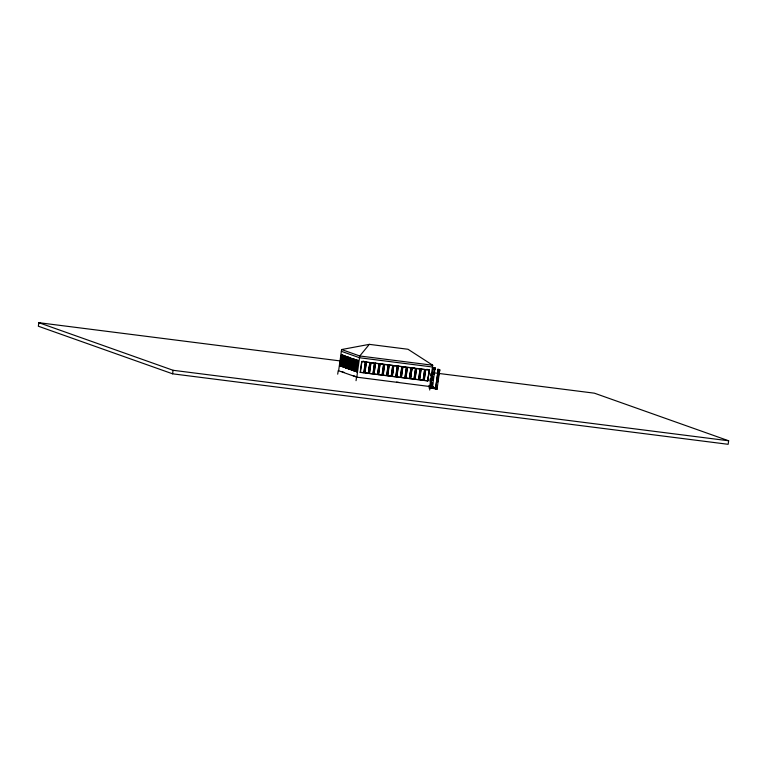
<?xml version="1.0" encoding="UTF-8"?>
<svg xmlns="http://www.w3.org/2000/svg" width="767" height="767" viewBox="0 0 767 767"><rect width="100%" height="100%" fill="white"/><g stroke="black" fill="none" stroke-linecap="round" stroke-linejoin="round"><path stroke-width="1.15" d="M340.375 360.95L38.849 322.696L38.35 326.224L172.585 373.817L728.151 444.304L728.65 440.776L594.415 393.183L431.783 372.551M172.585 373.817L173.083 370.288L38.849 322.696M337.71 374.171L338.209 370.643L356.799 377.153L359.771 355.984L369.32 344.354L407.996 349.263L432.732 365.236L429.76 386.405M338.63 370.71L341.612 349.541L369.32 344.354M341.085 366.223L342.619 355.294L343.213 355.111L343.827 355.696L342.092 366.568M344.488 367.431L346.099 356.502L345.476 355.917L344.891 356.089L343.424 367.038M347.039 356.837L345.428 367.767L347.039 356.837L346.022 356.492M345.696 367.844L347.748 356.722L346.828 368.246L348.362 357.307L349.301 357.643L347.767 368.582M346.761 368.237L348.295 357.297L348.889 357.125M349.503 357.71L347.7 368.572L349.234 357.633L350.02 357.527L348.899 368.985M350.567 358.103L351.574 358.448L350.231 369.454L351.698 358.505L352.715 358.851L351.171 369.79L352.638 358.841M350.231 369.454L351.507 358.438M352.437 370.25L353.97 359.311L354.565 359.138L353.568 370.653M354.776 371.065L356.828 359.944L355.907 371.468L357.451 360.528L356.828 359.944M355.84 371.458L357.374 360.519L357.968 360.346L356.847 371.803L357.968 360.346M356.041 380.672L356.54 377.134L432.415 386.865L429.913 385.6M360.202 372.378L361.727 361.439L363.683 361.334M368.371 373.232L369.857 362.647L366.434 362.216L364.958 372.8L368.39 373.241L369.876 362.657M375.552 363.376L374.085 373.96L377.508 374.401L378.984 363.807L375.284 363.27M378.447 374.699L379.962 363.75L383.759 364.239L382.215 375.178L378.428 374.689M383.538 364.383L382.071 374.977L378.62 374.536L380.116 363.951L383.558 364.392M383.203 375.121L384.67 364.526L388.121 364.967M388.102 364.967L386.635 375.552L383.184 375.111M387.766 375.696L389.233 365.111L392.675 365.552M392.666 365.543L391.189 376.137L387.747 375.696M392.32 376.281L393.519 365.591M397.22 366.118L395.753 376.712L392.301 376.271L393.797 365.686L397.239 366.127M396.884 376.856L398.351 366.262L401.803 366.703L400.307 377.287L396.865 376.846M410.901 367.853L409.434 378.447L405.983 378.006L407.469 367.422L410.92 367.863M409.559 378.639L411.093 367.7L407.325 367.22L405.81 378.169L409.578 378.649L411.112 367.709M411.889 367.805L410.364 378.745L414.142 379.224L415.656 368.275L411.889 367.805L413.835 367.69M410.546 378.582L412.032 367.997L415.474 368.438L413.988 379.023L410.546 378.582L412.052 368.007M420.22 368.86L418.696 379.799L414.909 379.32L416.443 368.381L420.239 368.86M424.774 369.435L423.259 380.384L419.472 379.895L421.006 368.956L424.793 369.445M424.247 380.327L425.714 369.732L429.156 370.173L427.67 380.758L424.228 380.317M427.813 380.959L429.357 370.02L427.497 369.426L425.57 369.541L424.046 380.48L427.813 380.959L429.338 370.01M429.875 381.065L430.182 378.879M430.642 375.6L430.958 373.404M429.903 386.108L433.48 387.373M429.693 390.01L430.182 386.482M430.632 386.031L433.077 367.661L435.225 368.026L435.071 369.09L432.933 368.716M433.355 368.869L433.508 367.815M431.351 386.347L429.089 385.705M432.626 382.762L432.492 387.431M432.952 380.461L433.432 377M433.758 374.699L434.247 371.238M434.649 368.937L434.793 367.882M432.511 386.357L434.947 369.061M434.544 387.891L431.783 386.539M439.338 370.605L439.491 369.541L437.775 369.32L437.631 370.384L439.769 370.749L439.414 369.541M437.161 385.58L437.19 389.099L435.474 388.879L438.206 369.473L439.913 369.694M437.641 382.119L437.967 379.818M438.293 377.508L438.782 374.056M436.912 387.891L437.19 389.099M437.209 388.016L439.635 370.729M342.072 354.709L342.686 355.294L341.152 366.233L342.072 354.709L341.488 354.891L339.954 365.821L356.847 371.803M343.76 355.687L344.767 356.032L343.223 366.971M352.839 358.908L353.424 358.735L351.372 369.857M355.111 359.713L356.118 360.059L354.575 370.998M379.981 363.759L381.918 363.644M342.36 355.38L341.507 355.083L340.021 365.667L340.874 365.964M342.705 355.485L343.491 355.783M432.483 367L359.522 357.748L341.363 351.305M343.779 355.878L344.699 356.195L343.213 366.779L342.36 366.473M345.764 356.588L344.91 356.281L343.491 366.875L344.345 367.182M346.109 356.693L346.962 357M347.25 357.096L348.036 357.393M348.381 357.499L349.234 357.805M351.439 358.601L350.586 358.294L349.1 368.879L350.02 369.195M352.887 358.851L351.717 358.697L352.638 359.014M352.571 359.004L353.74 359.148M352.925 359.109L353.712 359.407M353.779 359.244L352.504 370.26L353.846 359.253L353.357 358.726M355.159 359.656L353.99 359.502L356.31 360.126M358.381 360.864L356.262 360.308L354.776 370.892L355.629 371.199M358.247 361.017L357.393 360.711M341.152 366.07L342.072 366.377M344.623 367.278L345.409 367.575M345.696 367.671L346.55 367.978M346.895 368.083L347.748 368.39M347.681 368.381L348.851 368.524M348.026 368.486L348.889 368.793L350.375 358.208L349.445 357.892L350.634 358.112L349.1 369.052M349.953 369.186L351.113 369.33M351.085 369.589L350.231 369.282M351.372 369.684L352.226 369.991M352.571 370.097L353.357 370.394M353.702 370.499L354.555 370.806L356.051 360.222L355.121 359.905M355.907 371.295L356.828 371.612M360.193 372.378L363.98 372.858L365.495 361.919L363.663 361.324M429.041 386.06L432.473 386.51M396.539 382.129L398.898 382.436M429.012 386.453L433.537 387.019M428.954 386.798L434.601 387.536M437.334 388.044L435.196 387.671L435.474 388.879M430.057 387.316L435.666 388.054M430.038 387.699L436.672 388.917L428.926 387.929M173.083 370.288L728.65 440.776M430.594 364.478L432.732 365.236L359.771 355.984L341.612 349.541M434.716 367.872L435.225 368.026M433.077 367.661L433.585 367.815M437.775 369.32L438.283 369.483M434.573 368.937L435.071 369.09M439.261 370.595L439.769 370.749M433.058 368.745L431.006 386.165L430.498 386.002M438.13 370.538L435.704 387.824M429.856 385.954L434.678 387.699M432.626 387.114L434.678 387.834M342.207 371.727L344.412 372.513M353.213 375.629L356.521 376.808M354.91 359.646L353.635 370.662L354.91 359.646M361.871 361.631L360.404 372.225L363.826 372.666L365.303 362.072L361.871 361.631M366.281 362.014L364.766 372.963L368.534 373.443L370.058 362.494L366.281 362.014M370.844 362.59L369.33 373.539L373.098 374.018L374.612 363.069L370.844 362.59M370.988 362.791L369.521 373.385L372.954 373.817L374.421 363.232L370.988 362.791M375.408 363.175L373.884 374.114L377.661 374.593L379.176 363.654L375.408 363.175M384.526 364.335L383.001 375.274L386.779 375.753L388.294 364.804L384.526 364.335M389.09 364.91L387.565 375.849L391.333 376.329L392.857 365.389L389.09 364.91M393.644 365.485L392.129 376.434L395.897 376.913L397.421 365.964L393.644 365.485M398.207 366.07L396.683 377.009L400.46 377.489L401.975 366.54L398.207 366.07M402.761 366.645L401.246 377.585L405.014 378.064L406.539 367.125L402.761 366.645M402.915 366.847L401.438 377.431L404.871 377.872L406.337 367.278L402.915 366.847M416.596 368.582L415.12 379.166L418.552 379.607L420.019 369.013L416.596 368.582M421.15 369.157L419.683 379.751L423.106 380.183L424.582 369.589L421.15 369.157"/></g></svg>
